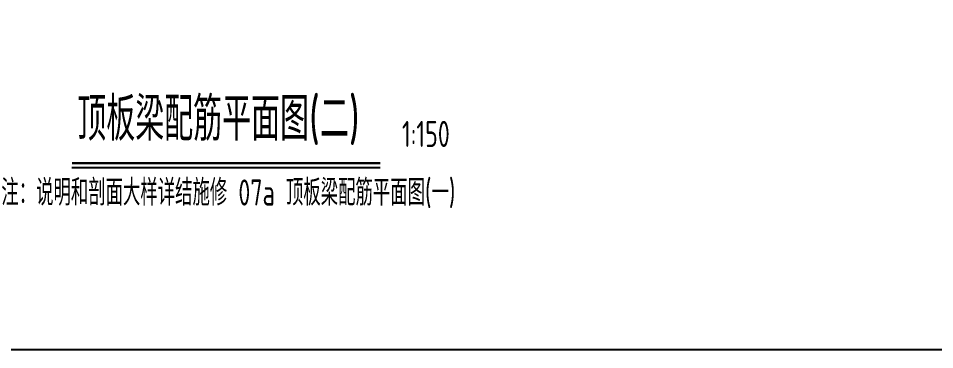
# Model space of a CAD drawing. Header units: millimetres. Extents: x 64473 to 386235, y 427387 to 703525.
# Drawn here: x 264896 to 296452, y 467499 to 478931 of the extents above; entities that cross this region are included whole.
import ezdxf
from ezdxf.enums import TextEntityAlignment as Align

# ---------------------------------------------------------------- set-up
doc = ezdxf.new("R2010")
doc.units = ezdxf.units.MM
doc.header["$LTSCALE"] = 100
doc.header["$PDMODE"] = 35
doc.header["$PDSIZE"] = 200
doc.layers.add('L-AXIS', color=3, linetype='Continuous')
doc.layers.add('L-TEXT', color=6, linetype='Continuous')
doc.styles.get("Standard").update_dxf_attribs({"font": 'tssdeng.shx', "width": 0.7, "bigfont": 'tssdchn.shx'})
doc.styles.add('TSSD_Dimension', font='Tssdeng.shx', dxfattribs={"width": 0.7, "bigfont": 'tssdchn.shx'})
doc.dimstyles.new('TSSD_100_100$0', dxfattribs={"dimtxt": 300, "dimasz": 100, "dimexe": 250, "dimexo": 250, "dimgap": 100, "dimtad": 1, "dimdec": 0, "dimzin": 0, "dimdsep": 46, "dimtxsty": 'TSSD_Dimension', "dimblk": '_tsdbk', "dimblk1": '_tsdbk', "dimblk2": '_tsdbk', "dimsah": 1, "dimcen": 0, "dimclrt": 7, "dimadec": 0, "dimazin": 0, "dimtfac": 1, "dimtdec": 0, "dimtix": 1, "dimtmove": 2, "dimatfit": 3, "dimldrblk": '_tsdbk', "dimfxl": 1, "dimtolj": 1, "dimtzin": 0, "dimarcsym": 0})

# ---------------------------------------------------------------- blocks, each defined once
blk = doc.blocks.new('_tsdbk')
blk.add_line((-1, 0), (0, 0))
at = {"const_width": 0.5}
blk.add_lwpolyline([(-0.7, -0.7), (0.7, 0.7)], dxfattribs=at)
blk = doc.blocks.new('*D55')
at = {"layer": 'Defpoints', "color": 0}
for p in [(195618, 492739), (361118, 478060), (360853, 475069)]:
    blk.add_point(p, dxfattribs=at)
at = {"layer": 'L-AXIS', "color": 0, "lineweight": -2}
for p, q in [((195596, 492490), (195330, 489498)), ((195452, 489738), (360753, 475078)), ((361096, 477811), (360831, 474820))]:
    blk.add_line(p, q, dxfattribs=at)
at = {"layer": 'L-AXIS', "color": 0, "lineweight": -2, "xscale": 100, "yscale": 100, "zscale": 100}
for p, rotation in [((195352, 489747), 174.9316457827788), ((360853, 475069), 354.9316457827788)]:
    blk.add_blockref('_tsdbk', p, dxfattribs=dict(at, rotation=rotation))
at = {"layer": 'L-AXIS', "color": 7, "insert": (278133, 482757), "char_height": 500, "attachment_point": 5, "rotation": 354.9316, "style": 'TSSD_Dimension'}
blk.add_mtext('\\A1;166150', dxfattribs=at)

msp = doc.modelspace()

# ---------------------------------------------------------------- linework, layer by layer
at = {"layer": 'L-AXIS'}
msp.add_lwpolyline([(156734.8, 703525.4), (386234.8, 703525.4), (386234.8, 467498.7), (156734.8, 467498.7)], close=True, dxfattribs=at)
at = {"layer": 'L-TEXT', "const_width": 75}
msp.add_lwpolyline([(266740.6, 473932.9), (277357.9, 473932.9)], dxfattribs=at)
at = {"layer": 'L-TEXT'}
msp.add_lwpolyline([(266741.3, 473782.9), (277358.6, 473782.9)], dxfattribs=at)

# ---------------------------------------------------------------- texts
at = {"layer": 'L-TEXT', "width": 0.7}
for s, height, p in [('顶板梁配筋平面图(二)', 1500, (266927.3, 474256.7)), ('1:150', 900, (278107.9, 474221.1)), ('注：说明和剖面大样详结施修 07a 顶板梁配筋平面图(一)', 900, (264310.8, 472201.6))]:
    msp.add_text(s, height=height, rotation=360, dxfattribs=at).set_placement(p, align=Align.BOTTOM_LEFT)

# ---------------------------------------------------------------- dimensions: what is measured, and where the dimension line sits
at = {"layer": 'L-AXIS'}
dim = msp.add_linear_dim(base=(360852.8, 475068.9), p1=(195617.7, 492738.7), p2=(361118.1, 478060.3), angle=354.93165, dimstyle='TSSD_100_100$0', override={"dimtxt": 500}, dxfattribs=at)
dim.commit()
dim.dimension.update_dxf_attribs({"geometry": '*D55', "text_midpoint": (278133.5, 482756.7)})

doc.saveas('drawing.dxf')
